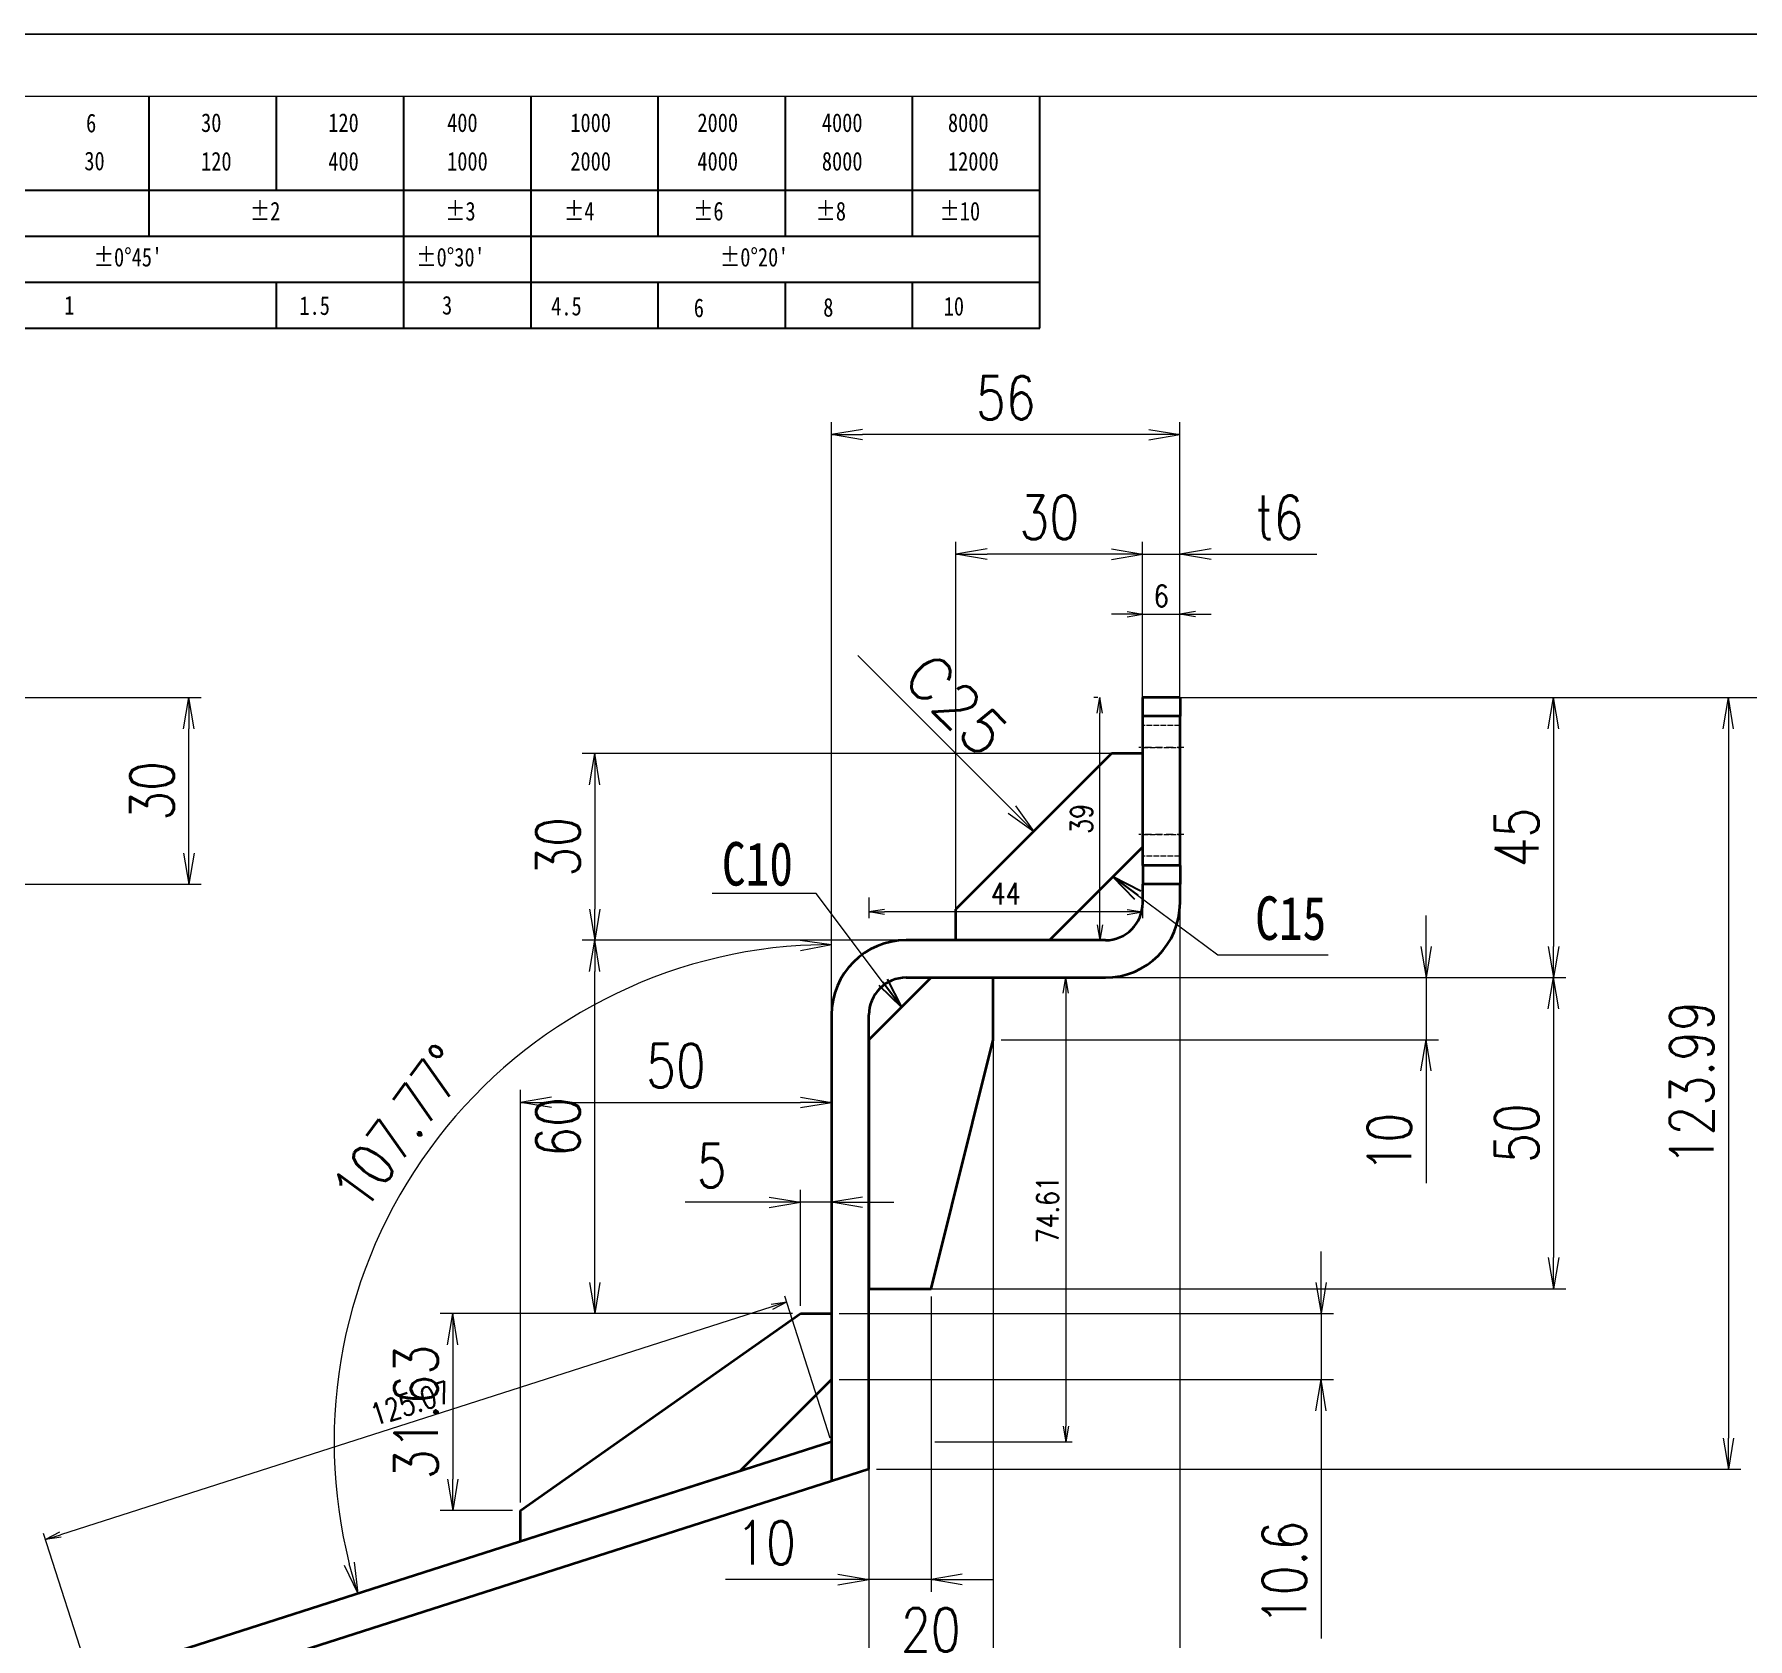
# Model space of a CAD drawing. Header units: millimetres. Extents: x -49572 to 104182, y -50696 to 51993.
# Drawn here: x -47445.2 to -47169.8, y 43225.8 to 43483.6 of the extents above; entities that cross this region are included whole.
import ezdxf
from ezdxf.enums import TextEntityAlignment as Align

# ---------------------------------------------------------------- set-up
doc = ezdxf.new("R2010")
doc.units = ezdxf.units.MM
doc.header["$LTSCALE"] = 0.5
doc.linetypes.add('DASHDOT', pattern=[18.5, 12, -3, 0.5, -3])
doc.linetypes.add('DASHED', pattern=[15, 12, -3])
for name, color, linetype, lineweight in [('DIM', 3, 'Continuous', 13), ('图框', 7, 'Continuous', 18), ('标注线', 3, 'Continuous', 18)]:
    doc.layers.add(name, color=color, linetype=linetype, lineweight=lineweight)
doc.layers.add('图\\M+19E79\\M+195B6\\M+18E9A', color=7, linetype='Continuous')
doc.layers.add('材质', color=7, linetype='Continuous')
doc.layers.add('打印', color=7, linetype='Continuous', lineweight=15, plot=False)
doc.layers.add('打印-禁用', color=7, linetype='Continuous', lineweight=15, plot=False)
doc.styles.add('DIM', font='romans.shx', dxfattribs={"width": 0.8, "bigfont": 'bigfont.shx'})
doc.styles.add('国标', font='simfang.ttf', dxfattribs={"width": 0.8})
doc.dimstyles.new('DEH 1-1$0', dxfattribs={"dimtxt": 3.5, "dimasz": 2.5, "dimexe": 1, "dimexo": 0.625, "dimgap": 1.2, "dimtad": 1, "dimzin": 9, "dimdsep": 46, "dimtxsty": 'DIM', "dimblk": 'OPEN', "dimcen": 0, "dimclrd": 8, "dimclre": 8, "dimclrt": 2, "dimazin": 2, "dimtfac": 0.5, "dimtmove": 0, "dimatfit": 3, "dimldrblk": 'OPEN', "dimfxl": 0, "dimtolj": 2, "dimlwd": 18, "dimlwe": 18, "dimarcsym": 0})
doc.dimstyles.new('DEH 1-2', dxfattribs={"dimscale": 2, "dimtxt": 3.5, "dimasz": 2.5, "dimexe": 1, "dimexo": 0.625, "dimgap": 1.2, "dimtad": 1, "dimtoh": 1, "dimdsep": 46, "dimtxsty": 'DIM', "dimblk": 'OPEN', "dimcen": 0, "dimclrd": 8, "dimclre": 8, "dimclrt": 2, "dimazin": 2, "dimtfac": 0.5, "dimtmove": 0, "dimatfit": 3, "dimldrblk": 'OPEN', "dimfxl": 0, "dimtolj": 2, "dimlwd": 18, "dimlwe": 18, "dimarcsym": 0})
doc.dimstyles.new('DEH 1-2$0', dxfattribs={"dimscale": 2, "dimtxt": 3.5, "dimasz": 2.5, "dimexe": 1, "dimexo": 0.625, "dimgap": 1.2, "dimtad": 1, "dimdsep": 46, "dimtxsty": 'DIM', "dimblk": 'OPEN', "dimcen": 0, "dimclrd": 8, "dimclre": 8, "dimclrt": 2, "dimazin": 2, "dimtfac": 0.5, "dimtmove": 0, "dimatfit": 3, "dimldrblk": 'OPEN', "dimfxl": 0, "dimtolj": 2, "dimlwd": 13, "dimlwe": 13, "dimarcsym": 0})
doc.dimstyles.new('DEH 1-2$7', dxfattribs={"dimscale": 2, "dimtxt": 3.5, "dimasz": 2.5, "dimexe": 1, "dimexo": 0.625, "dimgap": 1.2, "dimtad": 1, "dimdsep": 46, "dimtxsty": 'DIM', "dimblk": 'OPEN', "dimcen": 0, "dimclrd": 8, "dimclre": 8, "dimclrt": 2, "dimazin": 2, "dimtfac": 0.5, "dimtmove": 0, "dimatfit": 3, "dimldrblk": 'OPEN', "dimfxl": 0, "dimtolj": 2, "dimlwd": 13, "dimlwe": 13, "dimarcsym": 0})
doc.dimstyles.new('LAM1-1', dxfattribs={"dimtxt": 3.5, "dimasz": 2.5, "dimexe": 1, "dimexo": 0.625, "dimgap": 1.2, "dimtad": 3, "dimdsep": 46, "dimtxsty": 'DIM', "dimblk": 'OPEN', "dimcen": 0, "dimclrd": 3, "dimclre": 3, "dimclrt": 2, "dimazin": 2, "dimtfac": 0.5, "dimtmove": 0, "dimatfit": 3, "dimldrblk": 'OPEN', "dimfxl": 0, "dimlwd": 13, "dimlwe": 13, "dimarcsym": 0})

# ---------------------------------------------------------------- blocks, each defined once
blk = doc.blocks.new('GZDEH零件A3图框V01版')
at = {"layer": '图\\M+19E79\\M+195B6\\M+18E9A', "color": 9}
for p, q in [((3041.53, -1561.98), (3041.53, -1554.46)), ((3051.75, -1561.98), (3051.75, -1554.46)), ((3061.98, -1561.98), (3061.98, -1554.46)), ((3072.2, -1561.98), (3072.2, -1554.46)), ((3082.42, -1561.98), (3082.42, -1554.46)), ((3092.64, -1561.98), (3092.64, -1554.46)), ((3102.86, -1561.98), (3102.86, -1554.46)), ((3113.09, -1573.08), (3113.09, -1554.46)), ((2996.09, -1561.98), (3113.09, -1561.98)), ((3041.53, -1565.68), (3041.53, -1561.98)), ((3061.98, -1573.08), (3061.98, -1561.98)), ((3072.2, -1573.08), (3072.2, -1561.98)), ((3082.42, -1565.68), (3082.42, -1561.98)), ((3092.64, -1565.68), (3092.64, -1561.98)), ((3102.86, -1565.68), (3102.86, -1561.98)), ((2996.09, -1565.68), (3113.09, -1565.68)), ((2996.09, -1569.38), (3113.09, -1569.38)), ((3051.75, -1573.08), (3051.75, -1569.38)), ((3082.42, -1573.08), (3082.42, -1569.48)), ((3092.64, -1573.08), (3092.64, -1569.38)), ((3102.86, -1573.08), (3102.86, -1569.38)), ((2990.09, -1573.08), (3113.09, -1573.08))]:
    blk.add_line(p, q, dxfattribs=at)
at = {"layer": '图框', "linetype": 'Continuous'}
blk.add_line((3272.49, -1554.46), (2882.49, -1554.46), dxfattribs=at)
at = {"layer": '打印-禁用', "linetype": 'Continuous'}
blk.add_line((3277.49, -1549.46), (2857.49, -1549.46), dxfattribs=at)
at = {"layer": '图\\M+19E79\\M+195B6\\M+18E9A', "color": 9, "style": '国标', "width": 0.8}
for s, p in [('6', (3036.45, -1557.34)), ('30', (3045.69, -1557.31)), ('120', (3055.91, -1557.31)), ('400', (3065.46, -1557.31)), ('1000', (3075.36, -1557.31)), ('2000', (3085.57, -1557.31)), ('4000', (3095.57, -1557.31)), ('8000', (3105.7, -1557.31)), ('30', (3036.31, -1560.39)), ('120', (3045.69, -1560.41)), ('400', (3055.91, -1560.41)), ('1000', (3065.46, -1560.41)), ('2000', (3075.36, -1560.41)), ('4000', (3085.57, -1560.41)), ('8000', (3095.57, -1560.41)), ('12000', (3105.7, -1560.41)), ('±2', (3049.61, -1564.42)), ('±3', (3065.3, -1564.42)), ('±4', (3074.85, -1564.42)), ('±6', (3085.22, -1564.42)), ('±8', (3095.06, -1564.42)), ('±10', (3105.02, -1564.42)), ("±0%%D45'", (3037.06, -1568.12)), ("±0%%D30'", (3062.98, -1568.12)), ("±0%%D20'", (3087.38, -1568.12)), ('1', (3034.69, -1571.98)), ('1.5', (3053.59, -1572.01)), ('3', (3065.05, -1571.98)), ('4.5', (3073.82, -1572.05)), ('6', (3085.28, -1572.19)), ('8', (3095.68, -1572.15)), ('10', (3105.36, -1572.06))]:
    blk.add_text(s, height=1.5, dxfattribs=at).set_placement(p)
blk = doc.blocks.new('DEH A3')
at = {"layer": '图框'}
blk.add_blockref('GZDEH零件A3图框V01版', (-2857.49, 1846.46), dxfattribs=at)
blk = doc.blocks.new('_Open')
at = {"color": 0, "linetype": 'ByBlock', "lineweight": -2}
for p, q in [((-1, 0.167), (0, 0)), ((-1, -0.167), (0, 0)), ((0, 0), (-1, 0))]:
    blk.add_line(p, q, dxfattribs=at)
blk = doc.blocks.new('*D154')
at = {"layer": 'Defpoints', "color": 0, "transparency": 16777216}
for p in [(-47529.78, 43377.01), (-47420.34, 43377.01), (-47529.78, 43347.01)]:
    blk.add_point(p, dxfattribs=at)
at = {"layer": '标注线', "color": 8, "lineweight": 13, "transparency": 16777216}
for p, q in [((-47528.53, 43377.01), (-47418.34, 43377.01)), ((-47420.34, 43352.01), (-47420.34, 43372.01)), ((-47528.53, 43347.01), (-47418.34, 43347.01))]:
    blk.add_line(p, q, dxfattribs=at)
at = {"layer": '标注线', "color": 8, "lineweight": 13, "transparency": 16777216, "xscale": 5, "yscale": 5, "zscale": 5}
for p, rotation in [((-47420.34, 43377.01), 90), ((-47420.34, 43347.01), 270)]:
    blk.add_blockref('_Open', p, dxfattribs=dict(at, rotation=rotation))
at = {"layer": '标注线', "color": 2, "transparency": 16777216, "insert": (-47426.24, 43362.01), "char_height": 7, "attachment_point": 5, "rotation": 90, "style": 'DIM'}
blk.add_mtext('\\A2;30', dxfattribs=at)
blk = doc.blocks.new('*D161')
at = {"layer": 'Defpoints', "color": 0, "transparency": 16777216}
for p in [(-47261.06, 43400.06), (-47267.06, 43377.01), (-47261.06, 43377.01)]:
    blk.add_point(p, dxfattribs=at)
at = {"layer": '标注线', "color": 8, "lineweight": 13, "transparency": 16777216}
for p, q in [((-47267.06, 43378.26), (-47267.06, 43402.06)), ((-47261.06, 43378.26), (-47261.06, 43402.06)), ((-47272.06, 43400.06), (-47277.06, 43400.06)), ((-47267.06, 43400.06), (-47261.06, 43400.06)), ((-47256.06, 43400.06), (-47239.06, 43400.06))]:
    blk.add_line(p, q, dxfattribs=at)
at = {"layer": '标注线', "color": 8, "lineweight": 13, "transparency": 16777216, "xscale": 5, "yscale": 5, "zscale": 5}
blk.add_blockref('_Open', (-47267.06, 43400.06), dxfattribs=at)
at = {"layer": '标注线', "color": 8, "lineweight": 13, "transparency": 16777216, "xscale": 5, "yscale": 5, "zscale": 5, "rotation": 180}
blk.add_blockref('_Open', (-47261.06, 43400.06), dxfattribs=at)
at = {"layer": '标注线', "color": 2, "transparency": 16777216, "insert": (-47245.06, 43405.96), "char_height": 7, "attachment_point": 5, "style": 'DIM'}
blk.add_mtext('\\A2;{\\Fromans,bigfont|c134;t}6', dxfattribs=at)
blk = doc.blocks.new('*D164')
at = {"layer": 'Defpoints', "color": 0, "transparency": 16777216}
for p in [(-47263.6, 43377.01), (-47281.19, 43332.01), (-47201.04, 43332.01)]:
    blk.add_point(p, dxfattribs=at)
at = {"layer": '标注线', "color": 8, "lineweight": 13, "transparency": 16777216}
for p, q in [((-47262.35, 43377.01), (-47199.04, 43377.01)), ((-47201.04, 43372.01), (-47201.04, 43337.01)), ((-47279.94, 43332.01), (-47199.04, 43332.01))]:
    blk.add_line(p, q, dxfattribs=at)
at = {"layer": '标注线', "color": 8, "lineweight": 13, "transparency": 16777216, "xscale": 5, "yscale": 5, "zscale": 5}
for p, rotation in [((-47201.04, 43377.01), 90), ((-47201.04, 43332.01), 270)]:
    blk.add_blockref('_Open', p, dxfattribs=dict(at, rotation=rotation))
at = {"layer": '标注线', "color": 2, "transparency": 16777216, "insert": (-47206.94, 43354.51), "char_height": 7, "attachment_point": 5, "rotation": 90, "style": 'DIM'}
blk.add_mtext('\\A2;45', dxfattribs=at)
blk = doc.blocks.new('*D165')
at = {"layer": 'Defpoints', "color": 0, "transparency": 16777216}
for p in [(-47263.6, 43377.01), (-47311.06, 43253.02), (-47172.93, 43253.02)]:
    blk.add_point(p, dxfattribs=at)
at = {"layer": '标注线', "color": 8, "lineweight": 13, "transparency": 16777216}
for p, q in [((-47262.35, 43377.01), (-47170.93, 43377.01)), ((-47172.93, 43372.01), (-47172.93, 43258.02)), ((-47309.81, 43253.02), (-47170.93, 43253.02))]:
    blk.add_line(p, q, dxfattribs=at)
at = {"layer": '标注线', "color": 8, "lineweight": 13, "transparency": 16777216, "xscale": 5, "yscale": 5, "zscale": 5}
for p, rotation in [((-47172.93, 43377.01), 90), ((-47172.93, 43253.02), 270)]:
    blk.add_blockref('_Open', p, dxfattribs=dict(at, rotation=rotation))
at = {"layer": '标注线', "color": 2, "transparency": 16777216, "insert": (-47178.83, 43315.02), "char_height": 7, "attachment_point": 5, "rotation": 90, "style": 'DIM'}
blk.add_mtext('\\A2;123.99', dxfattribs=at)
blk = doc.blocks.new('*D166')
at = {"layer": 'Defpoints', "color": 0, "transparency": 16777216}
for p in [(-47263.6, 43377.01), (-47434.33, 43213.52), (-47153.35, 43213.52)]:
    blk.add_point(p, dxfattribs=at)
at = {"layer": '标注线', "color": 8, "lineweight": 13, "transparency": 16777216}
for p, q in [((-47262.35, 43377.01), (-47151.35, 43377.01)), ((-47153.35, 43372.01), (-47153.35, 43218.52)), ((-47433.08, 43213.52), (-47151.35, 43213.52))]:
    blk.add_line(p, q, dxfattribs=at)
at = {"layer": '标注线', "color": 8, "lineweight": 13, "transparency": 16777216, "xscale": 5, "yscale": 5, "zscale": 5}
for p, rotation in [((-47153.35, 43377.01), 90), ((-47153.35, 43213.52), 270)]:
    blk.add_blockref('_Open', p, dxfattribs=dict(at, rotation=rotation))
at = {"layer": '标注线', "color": 2, "transparency": 16777216, "insert": (-47159.25, 43295.27), "char_height": 7, "attachment_point": 5, "rotation": 90, "style": 'DIM'}
blk.add_mtext('\\A2;163.49', dxfattribs=at)
blk = doc.blocks.new('*D167')
at = {"layer": 'Defpoints', "color": 0, "transparency": 16777216}
for p in [(-47317.06, 43419.28), (-47261.06, 43355.01), (-47317.06, 43316.46)]:
    blk.add_point(p, dxfattribs=at)
at = {"layer": '标注线', "color": 8, "lineweight": 13, "transparency": 16777216}
for p, q in [((-47317.06, 43317.71), (-47317.06, 43421.28)), ((-47261.06, 43356.26), (-47261.06, 43421.28)), ((-47266.06, 43419.28), (-47312.06, 43419.28))]:
    blk.add_line(p, q, dxfattribs=at)
at = {"layer": '标注线', "color": 8, "lineweight": 13, "transparency": 16777216, "xscale": 5, "yscale": 5, "zscale": 5, "rotation": 180}
blk.add_blockref('_Open', (-47317.06, 43419.28), dxfattribs=at)
at = {"layer": '标注线', "color": 8, "lineweight": 13, "transparency": 16777216, "xscale": 5, "yscale": 5, "zscale": 5}
blk.add_blockref('_Open', (-47261.06, 43419.28), dxfattribs=at)
at = {"layer": '标注线', "color": 2, "transparency": 16777216, "insert": (-47289.06, 43425.18), "char_height": 7, "attachment_point": 5, "style": 'DIM'}
blk.add_mtext('\\A2;56', dxfattribs=at)
blk = doc.blocks.new('*D168')
at = {"layer": 'Defpoints', "color": 0, "transparency": 16777216}
for p in [(-47261.06, 43351.51), (-47434.33, 43213.52), (-47261.06, 43196.92)]:
    blk.add_point(p, dxfattribs=at)
at = {"layer": '标注线', "color": 8, "lineweight": 13, "transparency": 16777216}
for p, q in [((-47261.06, 43350.26), (-47261.06, 43194.92)), ((-47434.33, 43212.27), (-47434.33, 43194.92)), ((-47429.33, 43196.92), (-47266.06, 43196.92))]:
    blk.add_line(p, q, dxfattribs=at)
at = {"layer": '标注线', "color": 8, "lineweight": 13, "transparency": 16777216, "xscale": 5, "yscale": 5, "zscale": 5, "rotation": 180}
blk.add_blockref('_Open', (-47434.33, 43196.92), dxfattribs=at)
at = {"layer": '标注线', "color": 8, "lineweight": 13, "transparency": 16777216, "xscale": 5, "yscale": 5, "zscale": 5}
blk.add_blockref('_Open', (-47261.06, 43196.92), dxfattribs=at)
at = {"layer": '标注线', "color": 2, "transparency": 16777216, "insert": (-47347.69, 43202.82), "char_height": 7, "attachment_point": 5, "style": 'DIM'}
blk.add_mtext('\\A2;173.27', dxfattribs=at)
blk = doc.blocks.new('*D169')
at = {"layer": 'Defpoints', "color": 0, "transparency": 16777216}
for p in [(-47317.06, 43326.01), (-47363.95, 43322.13), (-47317.06, 43257.4), (-47317.06, 43251.1), (-47431.4, 43220.76)]:
    blk.add_point(p, dxfattribs=at)
at = {"layer": '标注线', "color": 8, "lineweight": 18, "transparency": 16777216}
blk.add_line((-47317.06, 43327.26), (-47317.06, 43339.33), dxfattribs=at)
blk.add_arc((-47317.06, 43257.4), 79.93, 93.5846, 194.1818, dxfattribs=at)
at = {"layer": '标注线', "color": 8, "lineweight": 18, "transparency": 16777216, "xscale": 5, "yscale": 5, "zscale": 5}
for p, rotation in [((-47317.06, 43337.33), 1.792280852714456), ((-47393.18, 43233.01), 285.9740546214676)]:
    blk.add_blockref('_Open', p, dxfattribs=dict(at, rotation=rotation))
at = {"layer": '标注线', "color": 2, "transparency": 16777216, "insert": (-47386.39, 43307.99), "char_height": 7, "attachment_point": 5, "rotation": 53.8832, "style": 'DIM'}
blk.add_mtext('\\A2;107.77\\M+1818B', dxfattribs=at)
blk = doc.blocks.new('*D170')
at = {"layer": 'Defpoints', "color": 0, "transparency": 16777216}
for p in [(-47297.06, 43400.06), (-47267.06, 43368.01), (-47297.06, 43339.69)]:
    blk.add_point(p, dxfattribs=at)
at = {"layer": '标注线', "color": 8, "lineweight": 13, "transparency": 16777216}
for p, q in [((-47297.06, 43340.94), (-47297.06, 43402.06)), ((-47267.06, 43369.26), (-47267.06, 43402.06)), ((-47272.06, 43400.06), (-47292.06, 43400.06))]:
    blk.add_line(p, q, dxfattribs=at)
at = {"layer": '标注线', "color": 8, "lineweight": 13, "transparency": 16777216, "xscale": 5, "yscale": 5, "zscale": 5, "rotation": 180}
blk.add_blockref('_Open', (-47297.06, 43400.06), dxfattribs=at)
at = {"layer": '标注线', "color": 8, "lineweight": 13, "transparency": 16777216, "xscale": 5, "yscale": 5, "zscale": 5}
blk.add_blockref('_Open', (-47267.06, 43400.06), dxfattribs=at)
at = {"layer": '标注线', "color": 2, "transparency": 16777216, "insert": (-47282.06, 43405.96), "char_height": 7, "attachment_point": 5, "style": 'DIM'}
blk.add_mtext('\\A2;30', dxfattribs=at)
blk = doc.blocks.new('*D171')
at = {"layer": 'Defpoints', "color": 0, "transparency": 16777216}
for p in [(-47267.06, 43368.01), (-47355.11, 43338.01), (-47286.52, 43338.01)]:
    blk.add_point(p, dxfattribs=at)
at = {"layer": '标注线', "color": 8, "lineweight": 13, "transparency": 16777216}
for p, q in [((-47268.31, 43368.01), (-47357.11, 43368.01)), ((-47355.11, 43363.01), (-47355.11, 43343.01)), ((-47287.77, 43338.01), (-47357.11, 43338.01))]:
    blk.add_line(p, q, dxfattribs=at)
at = {"layer": '标注线', "color": 8, "lineweight": 13, "transparency": 16777216, "xscale": 5, "yscale": 5, "zscale": 5}
for p, rotation in [((-47355.11, 43368.01), 90), ((-47355.11, 43338.01), 270)]:
    blk.add_blockref('_Open', p, dxfattribs=dict(at, rotation=rotation))
at = {"layer": '标注线', "color": 2, "transparency": 16777216, "insert": (-47361.01, 43353.01), "char_height": 7, "attachment_point": 5, "rotation": 90, "style": 'DIM'}
blk.add_mtext('\\A2;30', dxfattribs=at)
blk = doc.blocks.new('*D172')
at = {"layer": 'Defpoints', "color": 0, "transparency": 16777216}
for p in [(-47291.06, 43332.01), (-47303.9, 43282.01), (-47201.04, 43282.01)]:
    blk.add_point(p, dxfattribs=at)
at = {"layer": '标注线', "color": 8, "lineweight": 13, "transparency": 16777216}
for p, q in [((-47289.81, 43332.01), (-47199.04, 43332.01)), ((-47201.04, 43327.01), (-47201.04, 43287.01)), ((-47302.65, 43282.01), (-47199.04, 43282.01))]:
    blk.add_line(p, q, dxfattribs=at)
at = {"layer": '标注线', "color": 8, "lineweight": 13, "transparency": 16777216, "xscale": 5, "yscale": 5, "zscale": 5}
for p, rotation in [((-47201.04, 43332.01), 90), ((-47201.04, 43282.01), 270)]:
    blk.add_blockref('_Open', p, dxfattribs=dict(at, rotation=rotation))
at = {"layer": '标注线', "color": 2, "transparency": 16777216, "insert": (-47206.94, 43307.01), "char_height": 7, "attachment_point": 5, "rotation": 90, "style": 'DIM'}
blk.add_mtext('\\A2;50', dxfattribs=at)
blk = doc.blocks.new('*D173')
at = {"layer": 'Defpoints', "color": 0, "transparency": 16777216}
for p in [(-47291.06, 43332.01), (-47291.06, 43322.01), (-47221.51, 43322.01)]:
    blk.add_point(p, dxfattribs=at)
at = {"layer": '标注线', "color": 8, "lineweight": 13, "transparency": 16777216}
for p, q in [((-47221.51, 43337.01), (-47221.51, 43342.01)), ((-47289.81, 43332.01), (-47219.51, 43332.01)), ((-47221.51, 43332.01), (-47221.51, 43322.01)), ((-47289.81, 43322.01), (-47219.51, 43322.01)), ((-47221.51, 43317.01), (-47221.51, 43298.95))]:
    blk.add_line(p, q, dxfattribs=at)
at = {"layer": '标注线', "color": 8, "lineweight": 13, "transparency": 16777216, "xscale": 5, "yscale": 5, "zscale": 5}
for p, rotation in [((-47221.51, 43332.01), 270), ((-47221.51, 43322.01), 90)]:
    blk.add_blockref('_Open', p, dxfattribs=dict(at, rotation=rotation))
at = {"layer": '标注线', "color": 2, "transparency": 16777216, "insert": (-47227.41, 43305.48), "char_height": 7, "attachment_point": 5, "rotation": 90, "style": 'DIM'}
blk.add_mtext('\\A2;10', dxfattribs=at)
blk = doc.blocks.new('*D174')
at = {"layer": 'Defpoints', "color": 0, "transparency": 16777216}
for p in [(-47291.06, 43324.66), (-47311.06, 43298.44), (-47291.06, 43221.29)]:
    blk.add_point(p, dxfattribs=at)
at = {"layer": '标注线', "color": 8, "lineweight": 13, "transparency": 16777216}
for p, q in [((-47291.06, 43323.41), (-47291.06, 43219.29)), ((-47311.06, 43297.19), (-47311.06, 43219.29)), ((-47306.06, 43221.29), (-47296.06, 43221.29))]:
    blk.add_line(p, q, dxfattribs=at)
at = {"layer": '标注线', "color": 8, "lineweight": 13, "transparency": 16777216, "xscale": 5, "yscale": 5, "zscale": 5, "rotation": 180}
blk.add_blockref('_Open', (-47311.06, 43221.29), dxfattribs=at)
at = {"layer": '标注线', "color": 8, "lineweight": 13, "transparency": 16777216, "xscale": 5, "yscale": 5, "zscale": 5}
blk.add_blockref('_Open', (-47291.06, 43221.29), dxfattribs=at)
at = {"layer": '标注线', "color": 2, "transparency": 16777216, "insert": (-47301.1, 43227.19), "char_height": 7, "attachment_point": 5, "style": 'DIM'}
blk.add_mtext('\\A2;20', dxfattribs=at)
blk = doc.blocks.new('*D175')
at = {"layer": 'Defpoints', "color": 0, "transparency": 16777216}
for p in [(-47311.06, 43282.01), (-47301.06, 43282.01), (-47311.06, 43235.28)]:
    blk.add_point(p, dxfattribs=at)
at = {"layer": '标注线', "color": 8, "lineweight": 13, "transparency": 16777216}
for p, q in [((-47311.06, 43280.76), (-47311.06, 43233.28)), ((-47301.06, 43280.76), (-47301.06, 43233.28)), ((-47316.06, 43235.28), (-47334.12, 43235.28)), ((-47301.06, 43235.28), (-47311.06, 43235.28)), ((-47296.06, 43235.28), (-47291.06, 43235.28))]:
    blk.add_line(p, q, dxfattribs=at)
at = {"layer": '标注线', "color": 8, "lineweight": 13, "transparency": 16777216, "xscale": 5, "yscale": 5, "zscale": 5}
blk.add_blockref('_Open', (-47311.06, 43235.28), dxfattribs=at)
at = {"layer": '标注线', "color": 8, "lineweight": 13, "transparency": 16777216, "xscale": 5, "yscale": 5, "zscale": 5, "rotation": 180}
blk.add_blockref('_Open', (-47301.06, 43235.28), dxfattribs=at)
at = {"layer": '标注线', "color": 2, "transparency": 16777216, "insert": (-47327.59, 43241.18), "char_height": 7, "attachment_point": 5, "style": 'DIM'}
blk.add_mtext('\\A2;10', dxfattribs=at)
blk = doc.blocks.new('*D176')
at = {"layer": 'Defpoints', "color": 0, "transparency": 16777216}
for p in [(-47322.06, 43295.9), (-47322.06, 43278.01), (-47317.06, 43278.01)]:
    blk.add_point(p, dxfattribs=at)
at = {"layer": '标注线', "color": 8, "lineweight": 13, "transparency": 16777216}
for p, q in [((-47322.06, 43279.26), (-47322.06, 43297.9)), ((-47317.06, 43279.26), (-47317.06, 43297.9)), ((-47327.06, 43295.9), (-47340.59, 43295.9)), ((-47317.06, 43295.9), (-47322.06, 43295.9)), ((-47312.06, 43295.9), (-47307.06, 43295.9))]:
    blk.add_line(p, q, dxfattribs=at)
at = {"layer": '标注线', "color": 8, "lineweight": 13, "transparency": 16777216, "xscale": 5, "yscale": 5, "zscale": 5}
blk.add_blockref('_Open', (-47322.06, 43295.9), dxfattribs=at)
at = {"layer": '标注线', "color": 8, "lineweight": 13, "transparency": 16777216, "xscale": 5, "yscale": 5, "zscale": 5, "rotation": 180}
blk.add_blockref('_Open', (-47317.06, 43295.9), dxfattribs=at)
at = {"layer": '标注线', "color": 2, "transparency": 16777216, "insert": (-47336.32, 43301.8), "char_height": 7, "attachment_point": 5, "style": 'DIM'}
blk.add_mtext('\\A2;5', dxfattribs=at)
blk = doc.blocks.new('*D177')
at = {"layer": 'Defpoints', "color": 0, "transparency": 16777216}
for p in [(-47317.06, 43311.96), (-47317.06, 43278.01), (-47367.06, 43246.38)]:
    blk.add_point(p, dxfattribs=at)
at = {"layer": '标注线', "color": 8, "lineweight": 13, "transparency": 16777216}
for p, q in [((-47367.06, 43247.63), (-47367.06, 43313.96)), ((-47317.06, 43279.26), (-47317.06, 43313.96)), ((-47362.06, 43311.96), (-47322.06, 43311.96))]:
    blk.add_line(p, q, dxfattribs=at)
at = {"layer": '标注线', "color": 8, "lineweight": 13, "transparency": 16777216, "xscale": 5, "yscale": 5, "zscale": 5, "rotation": 180}
blk.add_blockref('_Open', (-47367.06, 43311.96), dxfattribs=at)
at = {"layer": '标注线', "color": 8, "lineweight": 13, "transparency": 16777216, "xscale": 5, "yscale": 5, "zscale": 5}
blk.add_blockref('_Open', (-47317.06, 43311.96), dxfattribs=at)
at = {"layer": '标注线', "color": 2, "transparency": 16777216, "insert": (-47342.06, 43317.86), "char_height": 7, "attachment_point": 5, "style": 'DIM'}
blk.add_mtext('\\A2;50', dxfattribs=at)
blk = doc.blocks.new('*D178')
at = {"layer": 'Defpoints', "color": 0, "transparency": 16777216}
for p in [(-47355.11, 43338.01), (-47290.91, 43338.01), (-47322.06, 43278.01)]:
    blk.add_point(p, dxfattribs=at)
at = {"layer": '标注线', "color": 8, "lineweight": 13, "transparency": 16777216}
for p, q in [((-47292.16, 43338.01), (-47357.11, 43338.01)), ((-47355.11, 43283.01), (-47355.11, 43333.01)), ((-47323.31, 43278.01), (-47357.11, 43278.01))]:
    blk.add_line(p, q, dxfattribs=at)
at = {"layer": '标注线', "color": 8, "lineweight": 13, "transparency": 16777216, "xscale": 5, "yscale": 5, "zscale": 5}
for p, rotation in [((-47355.11, 43338.01), 90), ((-47355.11, 43278.01), 270)]:
    blk.add_blockref('_Open', p, dxfattribs=dict(at, rotation=rotation))
at = {"layer": '标注线', "color": 2, "transparency": 16777216, "insert": (-47361.01, 43308.01), "char_height": 7, "attachment_point": 5, "rotation": 90, "style": 'DIM'}
blk.add_mtext('\\A2;60', dxfattribs=at)
blk = doc.blocks.new('*D179')
at = {"layer": 'Defpoints', "color": 0, "transparency": 16777216}
for p in [(-47322.06, 43278.01), (-47377.93, 43246.38), (-47367.06, 43246.38)]:
    blk.add_point(p, dxfattribs=at)
at = {"layer": '标注线', "color": 8, "lineweight": 13, "transparency": 16777216}
for p, q in [((-47323.31, 43278.01), (-47379.93, 43278.01)), ((-47377.93, 43273.01), (-47377.93, 43251.38)), ((-47368.31, 43246.38), (-47379.93, 43246.38))]:
    blk.add_line(p, q, dxfattribs=at)
at = {"layer": '标注线', "color": 8, "lineweight": 13, "transparency": 16777216, "xscale": 5, "yscale": 5, "zscale": 5}
for p, rotation in [((-47377.93, 43278.01), 90), ((-47377.93, 43246.38), 270)]:
    blk.add_blockref('_Open', p, dxfattribs=dict(at, rotation=rotation))
at = {"layer": '标注线', "color": 2, "transparency": 16777216, "insert": (-47383.83, 43262.2), "char_height": 7, "attachment_point": 5, "rotation": 90, "style": 'DIM'}
blk.add_mtext('\\A2;31.63', dxfattribs=at)
blk = doc.blocks.new('*D180')
at = {"layer": 'Defpoints', "color": 0, "transparency": 16777216}
for p in [(-47317.06, 43278.01), (-47238.38, 43278.01), (-47317.06, 43267.4)]:
    blk.add_point(p, dxfattribs=at)
at = {"layer": '标注线', "color": 8, "lineweight": 13, "transparency": 16777216}
for p, q in [((-47238.38, 43283.01), (-47238.38, 43288.01)), ((-47315.81, 43278.01), (-47236.38, 43278.01)), ((-47238.38, 43278.01), (-47238.38, 43267.4)), ((-47315.81, 43267.4), (-47236.38, 43267.4)), ((-47238.38, 43262.4), (-47238.38, 43225.8))]:
    blk.add_line(p, q, dxfattribs=at)
at = {"layer": '标注线', "color": 8, "lineweight": 13, "transparency": 16777216, "xscale": 5, "yscale": 5, "zscale": 5}
for p, rotation in [((-47238.38, 43278.01), 270), ((-47238.38, 43267.4), 90)]:
    blk.add_blockref('_Open', p, dxfattribs=dict(at, rotation=rotation))
at = {"layer": '标注线', "color": 2, "transparency": 16777216, "insert": (-47244.28, 43236.33), "char_height": 7, "attachment_point": 5, "rotation": 90, "style": 'DIM'}
blk.add_mtext('\\A2;10.6', dxfattribs=at)
blk = doc.blocks.new('*D390')
at = {"color": 8, "lineweight": 18, "transparency": 16777216}
for p, q in [((-47274.26, 43377.01), (-47274.93, 43377.01)), ((-47273.93, 43340.51), (-47273.93, 43374.51)), ((-47274.26, 43338.01), (-47274.93, 43338.01))]:
    blk.add_line(p, q, dxfattribs=at)
at = {"layer": 'Defpoints', "color": 0, "transparency": 16777216}
for p in [(-47273.93, 43377.01), (-47273.64, 43377.01), (-47273.64, 43338.01)]:
    blk.add_point(p, dxfattribs=at)
at = {"color": 8, "lineweight": 18, "transparency": 16777216, "xscale": 2.5, "yscale": 2.5, "zscale": 2.5}
for p, rotation in [((-47273.93, 43377.01), 90), ((-47273.93, 43338.01), 270)]:
    blk.add_blockref('_Open', p, dxfattribs=dict(at, rotation=rotation))
at = {"color": 2, "transparency": 16777216, "insert": (-47276.88, 43357.51), "char_height": 3.5, "attachment_point": 5, "rotation": 90, "style": 'DIM'}
blk.add_mtext('\\A2;39', dxfattribs=at)
blk = doc.blocks.new('*D391')
at = {"color": 8, "lineweight": 18, "transparency": 16777216}
for p, q in [((-47311.06, 43344.89), (-47311.06, 43341.56)), ((-47267.06, 43344.89), (-47267.06, 43341.56)), ((-47269.56, 43342.56), (-47308.56, 43342.56))]:
    blk.add_line(p, q, dxfattribs=at)
at = {"layer": 'Defpoints', "color": 0, "transparency": 16777216}
for p in [(-47311.06, 43345.51), (-47267.06, 43345.51), (-47311.06, 43342.56)]:
    blk.add_point(p, dxfattribs=at)
at = {"color": 8, "lineweight": 18, "transparency": 16777216, "xscale": 2.5, "yscale": 2.5, "zscale": 2.5, "rotation": 180}
blk.add_blockref('_Open', (-47311.06, 43342.56), dxfattribs=at)
at = {"color": 8, "lineweight": 18, "transparency": 16777216, "xscale": 2.5, "yscale": 2.5, "zscale": 2.5}
blk.add_blockref('_Open', (-47267.06, 43342.56), dxfattribs=at)
at = {"color": 2, "transparency": 16777216, "insert": (-47289.06, 43345.51), "char_height": 3.5, "attachment_point": 5, "style": 'DIM'}
blk.add_mtext('\\A2;44', dxfattribs=at)
blk = doc.blocks.new('*D392')
at = {"color": 8, "lineweight": 18, "transparency": 16777216}
for p, q in [((-47300.43, 43332.01), (-47278.39, 43332.01)), ((-47279.39, 43329.51), (-47279.39, 43259.9)), ((-47300.43, 43257.4), (-47278.39, 43257.4))]:
    blk.add_line(p, q, dxfattribs=at)
at = {"layer": 'Defpoints', "color": 0, "transparency": 16777216}
for p in [(-47301.06, 43332.01), (-47301.06, 43257.4), (-47279.39, 43257.4)]:
    blk.add_point(p, dxfattribs=at)
at = {"color": 8, "lineweight": 18, "transparency": 16777216, "xscale": 2.5, "yscale": 2.5, "zscale": 2.5}
for p, rotation in [((-47279.39, 43332.01), 90), ((-47279.39, 43257.4), 270)]:
    blk.add_blockref('_Open', p, dxfattribs=dict(at, rotation=rotation))
at = {"color": 2, "transparency": 16777216, "insert": (-47282.34, 43294.71), "char_height": 3.5, "attachment_point": 5, "rotation": 90, "style": 'DIM'}
blk.add_mtext('\\A2;74.61', dxfattribs=at)
blk = doc.blocks.new('*D393')
at = {"color": 8, "lineweight": 18, "transparency": 16777216}
for p, q in [((-47317.25, 43258), (-47324.56, 43280.83)), ((-47326.64, 43279.12), (-47440.98, 43242.48)), ((-47436.35, 43219.83), (-47443.67, 43242.67))]:
    blk.add_line(p, q, dxfattribs=at)
at = {"layer": 'Defpoints', "color": 0, "transparency": 16777216}
for p in [(-47317.06, 43257.4), (-47443.36, 43241.72), (-47436.16, 43219.24)]:
    blk.add_point(p, dxfattribs=at)
at = {"color": 8, "lineweight": 18, "transparency": 16777216, "xscale": 2.5, "yscale": 2.5, "zscale": 2.5}
for p, rotation in [((-47324.26, 43279.88), 17.76625439738044), ((-47443.36, 43241.72), 197.7662543973804)]:
    blk.add_blockref('_Open', p, dxfattribs=dict(at, rotation=rotation))
at = {"color": 2, "transparency": 16777216, "insert": (-47384.71, 43263.61), "char_height": 3.5, "attachment_point": 5, "rotation": 17.7663, "style": 'DIM'}
blk.add_mtext('\\A2;125.07', dxfattribs=at)
blk = doc.blocks.new('*D394')
at = {"color": 8, "lineweight": 18, "transparency": 16777216}
for p, q in [((-47269.56, 43390.4), (-47272.06, 43390.4)), ((-47267.06, 43377.64), (-47267.06, 43391.4)), ((-47267.06, 43390.4), (-47261.06, 43390.4)), ((-47261.06, 43377.64), (-47261.06, 43391.4)), ((-47258.56, 43390.4), (-47256.06, 43390.4))]:
    blk.add_line(p, q, dxfattribs=at)
at = {"layer": 'Defpoints', "color": 0, "transparency": 16777216}
for p in [(-47261.06, 43390.4), (-47267.06, 43377.01), (-47261.06, 43377.01)]:
    blk.add_point(p, dxfattribs=at)
at = {"color": 8, "lineweight": 18, "transparency": 16777216, "xscale": 2.5, "yscale": 2.5, "zscale": 2.5}
blk.add_blockref('_Open', (-47267.06, 43390.4), dxfattribs=at)
at = {"color": 8, "lineweight": 18, "transparency": 16777216, "xscale": 2.5, "yscale": 2.5, "zscale": 2.5, "rotation": 180}
blk.add_blockref('_Open', (-47261.06, 43390.4), dxfattribs=at)
at = {"color": 2, "transparency": 16777216, "insert": (-47264.06, 43393.35), "char_height": 3.5, "attachment_point": 5, "style": 'DIM'}
blk.add_mtext('\\A2;6', dxfattribs=at)
blk = doc.blocks.new('CHAMFER_DIM_L')
at = {"layer": 'DIM', "color": 2, "style": 'DIM'}
blk.add_attdef('000', text='', height=3.5, rotation=270, dxfattribs=at).set_placement((0, 7), align=Align.BOTTOM_RIGHT)
at = {"layer": 'DIM'}
blk.add_leader([(0, 0), (0, 20)], dimstyle='LAM1-1', dxfattribs=at)

msp = doc.modelspace()

# ---------------------------------------------------------------- linework, layer by layer
at = {"color": 7, "lineweight": 35, "ltscale": 0.075}
for p, q in [((-47267.055, 43374.012), (-47267.055, 43377.012)), ((-47261.055, 43377.012), (-47261.055, 43374.012)), ((-47267.055, 43350.012), (-47267.055, 43347.012)), ((-47261.055, 43350.012), (-47261.055, 43347.012)), ((-47267.055, 43344.012), (-47267.055, 43347.012)), ((-47261.055, 43344.012), (-47261.055, 43347.012))]:
    msp.add_line(p, q, dxfattribs=at)
at = {"color": 7, "lineweight": 35, "ltscale": 0.15}
for p, q in [((-47261.055, 43377.012), (-47267.055, 43377.012)), ((-47261.055, 43374.012), (-47267.055, 43374.012)), ((-47261.055, 43350.012), (-47267.055, 43350.012)), ((-47261.055, 43347.012), (-47267.055, 43347.012))]:
    msp.add_line(p, q, dxfattribs=at)
at = {"color": 1, "linetype": 'DASHED', "lineweight": 13, "ltscale": 0.15}
for p, q in [((-47261.055, 43374.012), (-47267.055, 43374.012)), ((-47261.055, 43372.512), (-47267.055, 43372.512)), ((-47261.055, 43372.512), (-47267.055, 43372.512)), ((-47267.055, 43369.012), (-47261.055, 43369.012)), ((-47267.055, 43369.012), (-47261.055, 43369.012)), ((-47267.055, 43369.012), (-47261.055, 43369.012)), ((-47267.055, 43369.012), (-47261.055, 43369.012)), ((-47267.055, 43355.012), (-47261.055, 43355.012)), ((-47267.055, 43355.012), (-47261.055, 43355.012)), ((-47267.055, 43355.012), (-47261.055, 43355.012)), ((-47267.055, 43355.012), (-47261.055, 43355.012)), ((-47261.055, 43351.512), (-47267.055, 43351.512)), ((-47261.055, 43351.512), (-47267.055, 43351.512))]:
    msp.add_line(p, q, dxfattribs=at)
at = {"color": 7, "lineweight": 35}
for p, q in [((-47267.055, 43350.012), (-47267.055, 43374.012)), ((-47261.055, 43350.012), (-47261.055, 43374.012)), ((-47272.055, 43368.012), (-47297.055, 43343.012)), ((-47267.055, 43353.012), (-47282.055, 43338.012)), ((-47273.055, 43338.012), (-47305.055, 43338.012)), ((-47305.055, 43332.012), (-47273.055, 43332.012)), ((-47317.055, 43326.012), (-47317.055, 43251.101)), ((-47311.055, 43253.023), (-47311.055, 43326.012)), ((-47311.055, 43322.012), (-47311.055, 43282.012)), ((-47301.055, 43282.012), (-47291.055, 43322.012)), ((-47367.055, 43246.381), (-47322.055, 43278.012)), ((-47331.77, 43252.686), (-47317.055, 43267.401)), ((-47317.055, 43257.401), (-47431.397, 43220.764)), ((-47331.77, 43252.686), (-47367.055, 43241.381)), ((-47317.055, 43251.101), (-47429.566, 43215.051))]:
    msp.add_line(p, q, dxfattribs=at)
at = {"color": 7, "lineweight": 35, "ltscale": 0.125}
for p, q in [((-47267.055, 43368.012), (-47272.055, 43368.012)), ((-47297.055, 43338.012), (-47297.055, 43343.012)), ((-47322.055, 43278.012), (-47317.055, 43278.012)), ((-47367.055, 43241.381), (-47367.055, 43246.381))]:
    msp.add_line(p, q, dxfattribs=at)
at = {"color": 2, "linetype": 'DASHDOT', "lineweight": 13, "ltscale": 0.180011}
for p, q in [((-47260.455, 43369.012), (-47267.656, 43369.012)), ((-47260.455, 43355.012), (-47267.656, 43355.012))]:
    msp.add_line(p, q, dxfattribs=at)
at = {"color": 1, "linetype": 'DASHED', "lineweight": 13, "ltscale": 0.375}
msp.add_line((-47267.055, 43353.012), (-47267.055, 43368.012), dxfattribs=at)
at = {"color": 7, "lineweight": 35, "ltscale": 0.375}
msp.add_line((-47282.055, 43338.012), (-47297.055, 43338.012), dxfattribs=at)
at = {"color": 7, "lineweight": 35, "ltscale": 0.353553}
msp.add_line((-47301.055, 43332.012), (-47311.055, 43322.012), dxfattribs=at)
at = {"color": 1, "linetype": 'DASHED', "lineweight": 13, "ltscale": 0.25}
msp.add_line((-47291.055, 43332.012), (-47301.055, 43332.012), dxfattribs=at)
at = {"color": 7, "lineweight": 35, "ltscale": 0.25}
for p, q in [((-47291.055, 43322.012), (-47291.055, 43332.012)), ((-47311.055, 43282.012), (-47301.055, 43282.012))]:
    msp.add_line(p, q, dxfattribs=at)
at = {"color": 1, "linetype": 'DASHED', "lineweight": 13, "ltscale": 0.265269}
msp.add_line((-47317.055, 43278.012), (-47317.055, 43267.401), dxfattribs=at)
at = {"color": 7, "lineweight": 35, "ltscale": 0.157512}
for p in [(-47317.055, 43257.401), (-47311.055, 43253.023)]:
    msp.add_line(p, (-47317.055, 43251.101), dxfattribs=at)
at = {"color": 7, "lineweight": 35}
for centre, radius, start, end in [((-47273.055, 43344.012), 6, 270, 0), ((-47273.055, 43344.012), 12, 270, 0), ((-47305.055, 43326.012), 12, 90, 179.99999), ((-47305.055, 43326.012), 6, 90, 179.99999)]:
    msp.add_arc(centre, radius, start, end, dxfattribs=at)
at = {"layer": '打印'}
msp.add_lwpolyline([(-47794.767, 43483.606), (-46954.767, 43483.606), (-46954.767, 42889.606), (-47794.767, 42889.606)], close=True, dxfattribs=at)

# ---------------------------------------------------------------- block references
at = {"layer": 'DIM', "xscale": 2.000000000000338, "yscale": 2.000000000000338, "zscale": 2.000000000000338, "rotation": 44.99999999985261}
msp.add_blockref('CHAMFER_DIM_L', (-47284.555, 43355.512), dxfattribs=at).add_auto_attribs({'000': 'C25'})
at = {"layer": '图框', "xscale": 2, "yscale": 2, "zscale": 2}
msp.add_blockref('DEH A3', (-47794.767, 42889.606), dxfattribs=at)

# ---------------------------------------------------------------- texts
at = {"layer": '材质', "color": 3, "style": '国标', "width": 0.8}
for s, p in [('C10', (-47328.959, 43346.797)), ('C15', (-47243.264, 43338.063))]:
    msp.add_text(s, height=7, dxfattribs=at).set_placement(p, align=Align.CENTER)

# ---------------------------------------------------------------- dimensions: what is measured, and where the dimension line sits
for p1, p2, distance, picture, middle in [((-47267.055, 43377.012), (-47261.055, 43377.012), 13.391, '*D394', (-47264.055, 43393.353)), ((-47317.055, 43257.401), (-47436.158, 43219.239), -23.605, '*D393', (-47384.71, 43263.608))]:
    dim = msp.add_aligned_dim(p1=p1, p2=p2, distance=distance, dimstyle='DEH 1-1$0', override={"dimarcsym": 1})
    dim.commit()
    dim.dimension.update_dxf_attribs({"geometry": picture, "text_midpoint": middle})
for base, p1, p2, picture, middle in [((-47273.93, 43377.012), (-47273.637, 43338.012), (-47273.637, 43377.012), '*D390', (-47276.88, 43357.512)), ((-47279.394, 43257.401), (-47301.055, 43332.012), (-47301.055, 43257.401), '*D392', (-47282.344, 43294.707))]:
    dim = msp.add_linear_dim(base=base, p1=p1, p2=p2, angle=90, dimstyle='DEH 1-1$0', override={"dimarcsym": 1})
    dim.commit()
    dim.dimension.update_dxf_attribs({"geometry": picture, "text_midpoint": middle})
dim = msp.add_linear_dim(base=(-47311.055, 43342.559), p1=(-47267.055, 43345.512), p2=(-47311.055, 43345.512), dimstyle='DEH 1-1$0', override={"dimarcsym": 1})
dim.commit()
dim.dimension.update_dxf_attribs({"geometry": '*D391', "text_midpoint": (-47289.055, 43345.509)})
at = {"layer": '标注线'}
for base, p1, p2, picture, middle in [((-47317.055, 43419.283), (-47261.055, 43355.012), (-47317.055, 43316.463), '*D167', (-47289.055, 43419.283)), ((-47291.055, 43221.294), (-47311.055, 43298.443), (-47291.055, 43324.66), '*D174', (-47301.102, 43221.294)), ((-47311.055, 43235.276), (-47301.055, 43282.012), (-47311.055, 43282.012), '*D175', (-47327.589, 43235.276))]:
    dim = msp.add_linear_dim(base=base, p1=p1, p2=p2, dimstyle='DEH 1-2$0', dxfattribs=at)
    dim.commit()
    dim.dimension.update_dxf_attribs({"geometry": picture, "text_midpoint": middle, "dimtype": 160})
for base, p1, p2, picture, middle in [((-47297.055, 43400.065), (-47267.055, 43368.012), (-47297.055, 43339.69), '*D170', (-47282.055, 43405.965)), ((-47261.055, 43196.92), (-47434.327, 43213.525), (-47261.055, 43351.512), '*D168', (-47347.691, 43202.82)), ((-47317.055, 43311.957), (-47367.055, 43246.381), (-47317.055, 43278.012), '*D177', (-47342.055, 43317.857)), ((-47322.055, 43295.898), (-47317.055, 43278.012), (-47322.055, 43278.012), '*D176', (-47336.322, 43301.798))]:
    dim = msp.add_linear_dim(base=base, p1=p1, p2=p2, dimstyle='DEH 1-2$0', dxfattribs=at)
    dim.commit()
    dim.dimension.update_dxf_attribs({"geometry": picture, "text_midpoint": middle})
dim = msp.add_linear_dim(base=(-47261.055, 43400.065), p1=(-47267.055, 43377.012), p2=(-47261.055, 43377.012), text='{\\Fromans,bigfont|c134;t}<>', dimstyle='DEH 1-2$0', dxfattribs=at)
dim.commit()
dim.dimension.update_dxf_attribs({"geometry": '*D161', "text_midpoint": (-47245.055, 43400.065), "dimtype": 160})
for base, p1, p2, picture, middle in [((-47420.342, 43377.012), (-47529.781, 43347.012), (-47529.781, 43377.012), '*D154', (-47426.242, 43362.012)), ((-47153.354, 43213.525), (-47263.602, 43377.012), (-47434.327, 43213.525), '*D166', (-47159.254, 43295.269)), ((-47172.927, 43253.023), (-47263.602, 43377.012), (-47311.055, 43253.023), '*D165', (-47178.827, 43315.018)), ((-47201.036, 43332.012), (-47263.602, 43377.012), (-47281.187, 43332.012), '*D164', (-47206.936, 43354.512)), ((-47221.513, 43322.012), (-47291.055, 43332.012), (-47291.055, 43322.012), '*D173', (-47227.413, 43305.479)), ((-47355.111, 43338.012), (-47322.055, 43278.012), (-47290.911, 43338.012), '*D178', (-47361.011, 43308.012)), ((-47201.036, 43282.012), (-47291.055, 43332.012), (-47303.896, 43282.012), '*D172', (-47206.936, 43307.012)), ((-47377.934, 43246.381), (-47322.055, 43278.012), (-47367.055, 43246.381), '*D179', (-47383.834, 43262.196))]:
    dim = msp.add_linear_dim(base=base, p1=p1, p2=p2, angle=90, dimstyle='DEH 1-2$0', dxfattribs=at)
    dim.commit()
    dim.dimension.update_dxf_attribs({"geometry": picture, "text_midpoint": middle})
dim = msp.add_linear_dim(base=(-47355.111, 43338.012), p1=(-47267.055, 43368.012), p2=(-47286.524, 43338.012), angle=90, dimstyle='DEH 1-2$0', dxfattribs=at)
dim.commit()
dim.dimension.update_dxf_attribs({"geometry": '*D171', "text_midpoint": (-47355.111, 43353.012), "dimtype": 160})
dim = msp.add_angular_dim_2l(base=(-47363.951, 43322.133), line1=((-47317.055, 43257.401), (-47431.397, 43220.764)), line2=((-47317.055, 43326.012), (-47317.055, 43251.101)), dimstyle='DEH 1-2', dxfattribs=at)
dim.commit()
dim.dimension.update_dxf_attribs({"geometry": '*D169', "text_midpoint": (-47386.393, 43307.994)})
dim = msp.add_linear_dim(base=(-47238.384, 43278.012), p1=(-47317.055, 43267.401), p2=(-47317.055, 43278.012), angle=90, dimstyle='DEH 1-2$0', override={"dimdec": 1}, dxfattribs=at)
dim.commit()
dim.dimension.update_dxf_attribs({"geometry": '*D180', "text_midpoint": (-47238.384, 43236.335), "dimtype": 160})

# ---------------------------------------------------------------- leaders
for points in [[(-47271.845, 43348.223), (-47254.997, 43335.642), (-47237.257, 43335.642)], [(-47305.786, 43327.282), (-47319.522, 43345.53), (-47336.224, 43345.53)]]:
    msp.add_leader(points, dimstyle='DEH 1-2$7', override={"dimgap": 1.2, "dimtad": 1}, dxfattribs=at)

doc.saveas('drawing.dxf')
